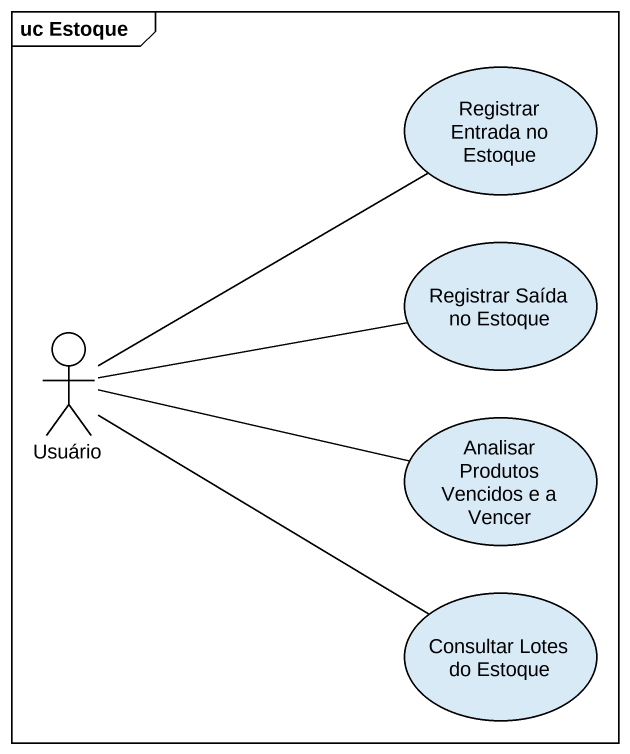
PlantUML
@startuml
mainframe uc Estoque
usecase "Registrar Entrada no Estoque" as Registrar_Entrada_no_Estoque
usecase "Registrar Saída no Estoque" as Registrar_Saída_no_Estoque
actor Usuário
usecase "Analisar Produtos Vencidos e a Vencer" as Analisar_Produtos_Vencidos
usecase "Consultar Lotes do Estoque" as Consultar_Lotes_do_Estoque
Registrar_Entrada_no_Estoque -- Usuário
Registrar_Saída_no_Estoque -left- Usuário
Usuário -right- Consultar_Lotes_do_Estoque
Analisar_Produtos_Vencidos -left- Usuário
@enduml
